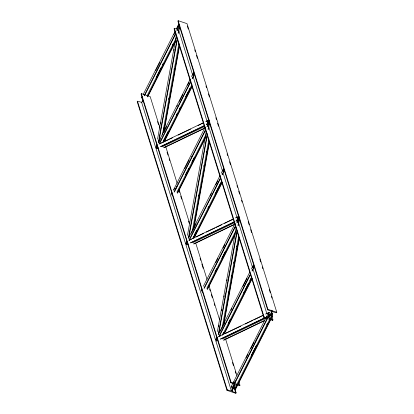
<?xml version="1.0" encoding="UTF-8"?>
<svg xmlns="http://www.w3.org/2000/svg" width="414" height="414" viewBox="0 0 414 414"><rect width="100%" height="100%" fill="white"/><g stroke="black" fill="none" stroke-linecap="round" stroke-linejoin="round"><path stroke-width="0.62" d="M142.97 100.209L141.624 102.33L137.489 101.207L137.225 101.725L226.991 390.366L235.845 393.3L236.104 392.788L232.616 391.618L232.207 390.645L235.54 384.59L239.68 385.708L239.939 385.196L238.987 382.138M271.201 310.184L271.553 312.001L268.717 317.616L267.553 318.081M157.009 146.908L156.083 147.218L156.642 144.119M157.543 139.151L176.276 35.5M177.171 30.538L177.958 26.191L179.572 25.068M156.409 147.327L156.746 145.464M160.668 123.745L160.896 122.503M173.906 50.503L174.128 49.266M158.371 142.375L177.218 38.104M178.113 33.141L179.464 25.689M158.81 141.862L177.43 38.833M178.439 33.244L179.785 25.797M163.276 129.132L163.504 127.89M168.664 99.344L168.886 98.102M174.046 69.552L174.273 68.31M162.34 135.212L178.941 43.356M179.428 44.753L163.499 132.889L166.738 126.358M164.156 131.135L179.526 46.104M186.931 243.121L186.005 243.437L186.678 239.711M187.459 235.364L206.193 131.714M207.093 126.751L207.88 122.404L209.091 121.566M186.326 243.541L186.554 242.299M188.406 237.967L207.254 133.696M208.035 129.354L209.38 121.907M188.732 238.076L207.352 135.047M208.361 129.463L209.593 122.632M198.472 196.179L198.694 194.937M203.854 166.387L204.081 165.145M206.322 152.73L206.55 151.488M192.37 230.81L208.863 139.57M193.416 229.102L209.236 141.593M194.078 227.348L209.556 141.697M216.853 339.34L215.922 339.651L216.594 335.925M217.381 331.583L236.115 227.933M237.015 222.965L237.796 218.623L239.013 217.78M218.602 326.724L218.83 325.482M221.521 310.588L221.744 309.346M223.99 296.931L224.212 295.689M226.903 280.796L227.131 279.553M218.328 334.181L237.062 230.536M237.957 225.568L239.302 218.121M218.649 334.289L237.274 231.26M238.283 225.677L239.406 219.472M228.28 293.014L228.502 291.772M231.198 276.878L231.421 275.636M233.667 263.221L233.889 261.979M236.13 249.57L236.358 248.328M236.58 247.086L236.808 245.844M222.292 327.024L238.671 236.404M223.451 324.695L239.157 237.807M223.886 324.183L239.478 237.915M157.946 148.067L156.482 148.507L157.165 145.428M208.956 120.614L208.278 123.693L206.57 124.51M209.318 120.567L209.386 121.97M188.437 244.012L186.403 244.721L187.081 241.641M186.73 244.829L186.931 243.908M217.79 340.499L216.325 340.939L217.143 337.239M271.796 316.679L272.479 313.6L272.153 313.491L271.832 314.894L271.413 315.121L269.002 314.21L269.26 312.534L268.934 312.425L268.122 316.125L266.414 316.943M268.443 316.229L268.748 314.852L269.183 314.599L271.594 315.515L271.336 317.191M160.063 128.35L150.173 96.555L141.319 93.621L141.06 94.133L230.826 382.779L233.713 383.737M177.213 29.244L174.32 28.292L174.061 28.804L263.827 317.445L272.681 320.379L272.94 319.867L271.988 316.808M272.94 319.867L269.447 318.697L269.043 317.724L272.376 311.67L276.511 312.793L276.775 312.275L187.009 23.634L178.155 20.7L177.896 21.212L267.656 309.858L271.584 311.406M142.556 99.619L141.629 97.59L142.178 96.509M143.27 94.351L175.189 31.148M176.281 28.99L178.465 24.669L179.014 25.492M155.597 70.69L158.329 65.288M158.598 64.75L159.69 62.586M173.88 34.497L174.423 33.42M174.698 32.877L175.246 31.8M177.973 26.398L178.791 24.778M144.139 95.732L175.79 33.073M176.881 30.915L179.065 26.594L178.465 24.669M144.465 95.841L175.841 33.72M142.447 101.999L143.011 100.876M156.197 77.33L157.015 75.705M157.563 74.629L161.108 67.606M162.474 64.905L163.292 63.285M172.296 45.457L173.114 43.837M146.986 95.908L176.183 38.114M147.358 96.798L175.458 41.162M147.679 96.907L175.241 42.352M157.139 144.615L156.59 145.697L157.191 147.622L157.734 146.54M158.231 142.457L190.15 79.26M191.516 76.559L193.426 72.776L193.752 72.885L194.389 73.909L192.117 78.484M158.826 142.023L160.461 138.783M176.835 106.372L177.378 105.291M179.288 101.513L181.472 97.192M181.746 96.648L182.838 94.49M187.475 85.305L189.115 82.065M192.934 74.504L193.752 72.885M193.431 74.68L193.975 73.599M159.1 143.839L190.75 81.18M159.426 143.948L190.802 81.832M192.438 78.588L194.42 74.013M163.245 141.102L164.063 139.482M164.606 138.4L168.156 131.378M176.343 115.175L177.161 113.55M179.345 109.229L180.162 107.609M185.617 96.809L188.349 91.406M188.893 90.324L189.985 88.166M162.764 142.395L191.961 84.601M163.954 141.666L192.06 86.029M164.28 141.774L192.381 86.138M172.25 195.118L172.478 195.838L171.551 193.804L172.1 192.722M173.461 190.021L205.111 127.367M206.477 124.666L208.387 120.883L209.349 122.016M173.787 190.129L174.604 188.51M184.701 168.524L189.069 159.882M175.241 189.54L176.333 187.376M176.607 186.838L177.151 185.757M191.34 157.667L192.158 156.047M172.152 195.729L172.695 194.647M174.061 191.946L205.437 129.83M207.078 126.591L208.987 122.808L208.387 120.883M174.387 192.055L205.763 129.939M185.57 174.625L187.211 171.38M187.754 170.304L188.846 168.141M191.848 162.2L194.306 157.341M176.907 192.127L205.83 134.871M177.28 193.012L205.654 136.837M177.601 193.121L205.158 138.566M188.422 238.133L220.072 175.474M221.164 173.311L223.348 168.99L224.31 170.128M191.201 233.377L194.751 226.354M195.025 225.816L196.112 223.653M210.302 195.568L211.394 193.405M215.761 184.763L217.671 180.98M223.125 170.18L223.674 169.098M187.656 242.754L187.112 243.836L186.512 241.911M189.022 240.053L220.398 177.937M222.033 174.698L223.948 170.915L223.348 168.99M189.348 240.161L220.724 178.046M222.359 174.806L224.341 170.232M193.167 237.315L193.711 236.234M194.259 235.152L196.712 230.293M207.9 208.149L208.718 206.524M214.995 194.104L218.54 187.081M218.815 186.538L220.724 182.76M192.686 238.614L221.609 181.358M193.602 238.417L221.976 182.243M194.202 237.988L222.028 182.89M202.234 291.233L202.394 292.051L201.473 290.017L202.016 288.941M203.383 286.24L235.033 223.581M236.125 221.418L238.309 217.096L238.904 219.022L236.994 222.804M215.715 262.579L217.893 258.258M223.079 247.996L224.719 244.752M202.073 291.942L202.617 290.861M203.983 288.165L235.359 226.044M204.304 288.268L235.685 226.153M214.949 271.92L216.584 268.676M221.769 258.414L225.314 251.391M206.829 288.341L235.752 231.084M207.197 289.226L235.302 233.594M207.523 289.334L235.08 234.779M216.977 337.048L216.434 338.124L217.034 340.049L217.578 338.973M218.344 334.346L249.72 272.226M251.36 268.986L253.27 265.208L254.232 266.342M220.305 331.21L220.848 330.134M221.123 329.591L224.673 322.568M230.945 310.148L231.762 308.523M242.951 286.379L247.044 278.275M252.504 267.475L253.591 265.312M218.67 336.81L250.594 273.613M251.955 270.911L253.865 267.128L253.27 265.208M219.265 336.375L250.646 274.259M252.281 271.02L254.263 266.445M222.815 334.072L223.632 332.447M228.269 323.267L230.179 319.484M243.551 293.019L244.369 291.399M244.912 290.317L248.462 283.295M249.828 280.594L251.464 277.354M222.334 335.366L251.531 277.571M223.798 334.093L251.898 278.456M224.667 333.12L252.224 278.565M226.991 390.366L227.25 389.853L137.489 101.207M230.826 382.779L231.084 382.267L141.319 93.621M263.827 317.445L264.085 316.933L174.32 28.292M267.656 309.858L267.92 309.346L178.155 20.7M231.99 388.156L231.395 386.236L268.231 313.315L268.826 315.235L231.99 388.156L232.316 388.265L269.152 315.344C268.137 313.491 272.2 314.971 272.045 316.301L235.209 389.222L235.535 389.331L272.371 316.41L271.77 314.485M233.356 383.1L234.174 381.48M246.18 357.712L247.815 354.472M250.817 348.531L251.909 346.368M252.183 345.83L254.092 342.047M233.993 384.13L235.628 380.885M255.547 341.457L256.639 339.294M256.913 338.755L259.64 333.353M268.37 316.068L269.188 314.449L268.551 313.419M270.901 315.458L271.444 314.381L271.61 315.199L269.188 314.449M251.417 355.171L254.962 348.148M255.51 347.067L256.328 345.447M266.694 324.923L267.516 323.303M235.209 389.222L234.841 388.337L271.677 315.416M227.25 389.853L231.39 390.976L234.722 384.922L234.748 384.327L234.293 383.928M156.083 147.218L157.698 146.101M186.005 243.437L187.216 242.594M215.922 339.651L217.541 338.528M159.007 143.994L203.403 122.725M205.68 121.633L209.096 119.998M159.902 143.829L161.041 143.28M161.61 143.011L169.005 139.466M169.574 139.192L172.421 137.831M178.113 135.104L180.959 133.738M181.529 133.468L190.637 129.106M198.037 125.561L200.883 124.195M201.452 123.921L203.729 122.834M206.576 121.468L208.847 120.376M156.482 148.507L158.189 147.689M160.466 146.597L204.293 125.602M160.792 146.706L204.05 125.98M162.236 146.81L204.925 126.358M163.685 147.663L205.235 127.76M164.006 147.772L204.987 128.138M188.929 240.208L233.325 218.939M235.602 217.847L239.018 216.212L238.2 219.906L235.923 220.998M189.25 240.317L191.527 239.225M196.081 237.041L203.481 233.496M206.327 232.135L214.866 228.047M216.004 227.498L221.697 224.771M224.543 223.41L226.82 222.318M227.389 222.044L233.077 219.322M235.923 217.955L238.2 216.864M186.403 244.721L187.542 244.177M190.388 242.811L234.215 221.816M190.714 242.92L234.541 221.925M192.727 242.749L233.708 223.115M193.607 243.877L235.157 223.974M193.928 243.986L233.77 224.9M218.851 336.422L263.242 315.152M265.519 314.066L268.934 312.425M219.172 336.53L220.879 335.713M225.433 333.529L229.418 331.624M229.987 331.35L232.834 329.984M233.403 329.715L240.803 326.17M245.357 323.986L249.342 322.076M249.911 321.807L252.752 320.441M253.891 319.898L261.291 316.353M261.86 316.079L262.999 315.535M266.414 313.9L269.26 312.534M270.445 314.309L272.153 313.491M270.772 314.417L272.479 313.6M216.325 340.939L218.033 340.117M220.31 339.03L264.137 318.035M220.631 339.133L264.458 318.138M222.644 338.962L265.902 318.242M223.524 340.096L264.505 320.462M223.85 340.199L264.831 320.571M238.728 218.313L239.24 218.318M177.958 26.191L178.284 26.299M194.347 74.81L193.426 72.776M141.629 97.59L141.955 97.699M223.948 170.915L224.269 171.023M171.551 193.804L171.877 193.912M253.865 267.128L254.191 267.237M267.92 309.346L276.775 312.275M201.473 290.017L201.799 290.126M268.826 315.235L269.152 315.344M272.045 316.301L272.371 316.41M264.085 316.933L266.973 317.89M231.084 382.267L239.939 385.196M231.395 386.236L231.721 386.34M232.357 387.369L234.541 388.094M232.389 387.473L234.841 388.337M238.857 217.924L239.271 218.235M202.022 290.845L202.436 291.156M187.319 25.979L188.272 29.037M194.74 49.83L195.31 51.662M196.448 55.336L197.4 58.39M205.96 85.91L206.529 87.747M208.428 93.859L209.38 96.917M215.849 117.711L216.418 119.542M217.557 123.217L218.509 126.27M227.069 153.791L227.638 155.628M229.542 161.739L230.489 164.798M236.958 185.591L237.527 187.423M238.666 191.092L239.618 194.15M241.522 200.267L242.092 202.104M248.177 221.671L249.13 224.73M250.651 229.62L251.598 232.678M259.78 258.973L260.727 262.031M262.248 266.926L262.823 268.758M269.286 289.552L270.238 292.61M271.377 296.279L271.951 298.111M271.993 310.443L272.376 311.67M272.298 319.158L272.681 320.379M179.029 31.247L192.722 75.276M193.297 77.113L207.176 121.752M208.889 127.258L222.582 171.287M223.343 173.735L237.036 217.764M238.935 223.881L252.442 267.299M253.202 269.742L266.704 313.165M165.771 146.701L177.182 183.392M179.081 189.508L189.731 223.751M195.817 243.323L207.036 279.403M208.941 285.515L219.591 319.763M225.485 338.719L236.896 375.415M157.522 121.53L158.474 124.583M167.033 152.104L167.981 155.162M169.124 158.831L169.693 160.668M179.014 190.631L179.583 192.463M180.727 196.132L181.674 199.191M188.52 221.205L189.089 223.042M200.122 258.512L200.692 260.344M201.835 264.013L203.165 268.298M209.629 289.086L210.203 290.923M211.342 294.592L212.294 297.65M214.193 303.767L214.768 305.599M232.451 362.473L233.403 365.531M235.302 371.648L235.876 373.48M235.085 387.887L235.535 389.331M234.583 387.892L236.104 392.788M234.515 389.02L235.845 393.3M232.094 387.551L232.316 388.265M231.799 390.014L232.182 391.24M141.624 102.33L231.39 390.976M239.033 217.697L239.08 217.992"/></g></svg>
